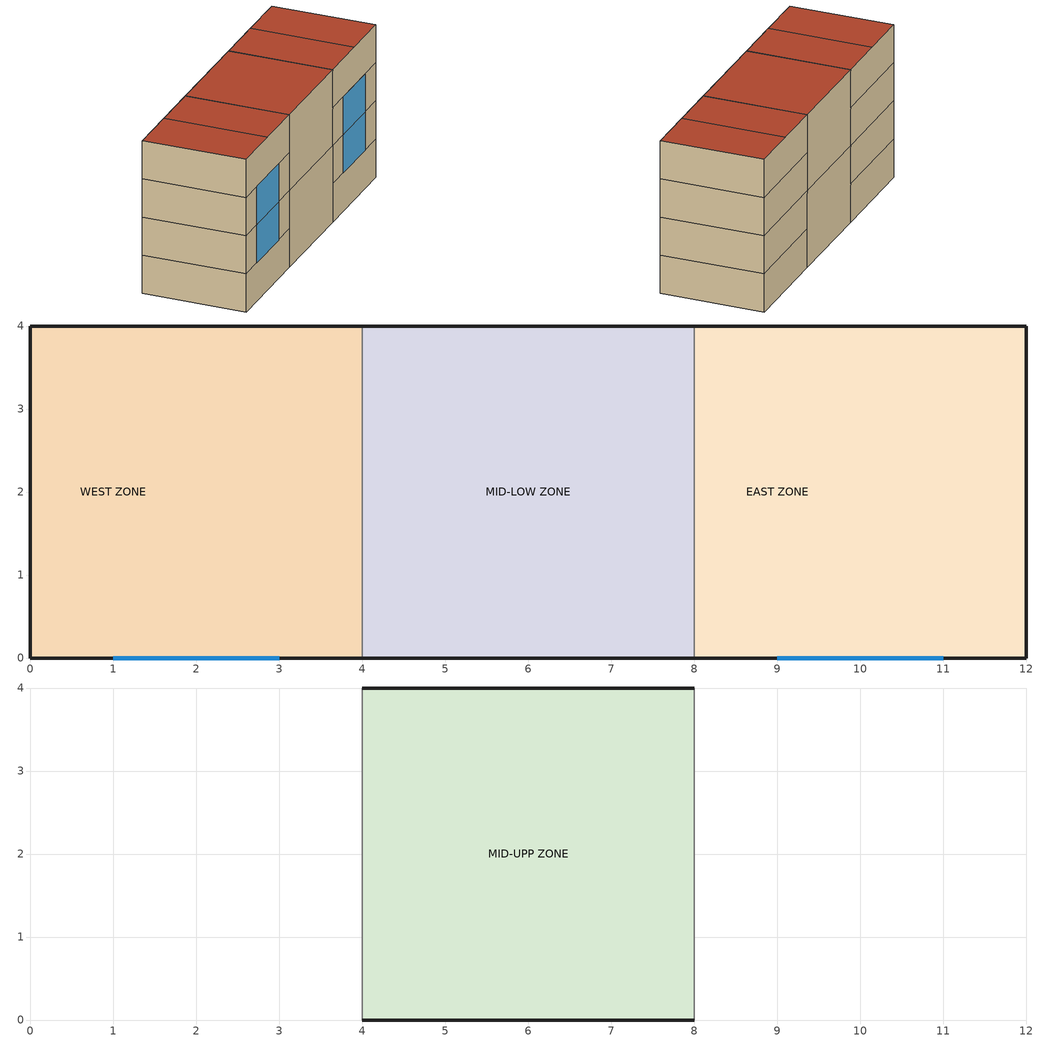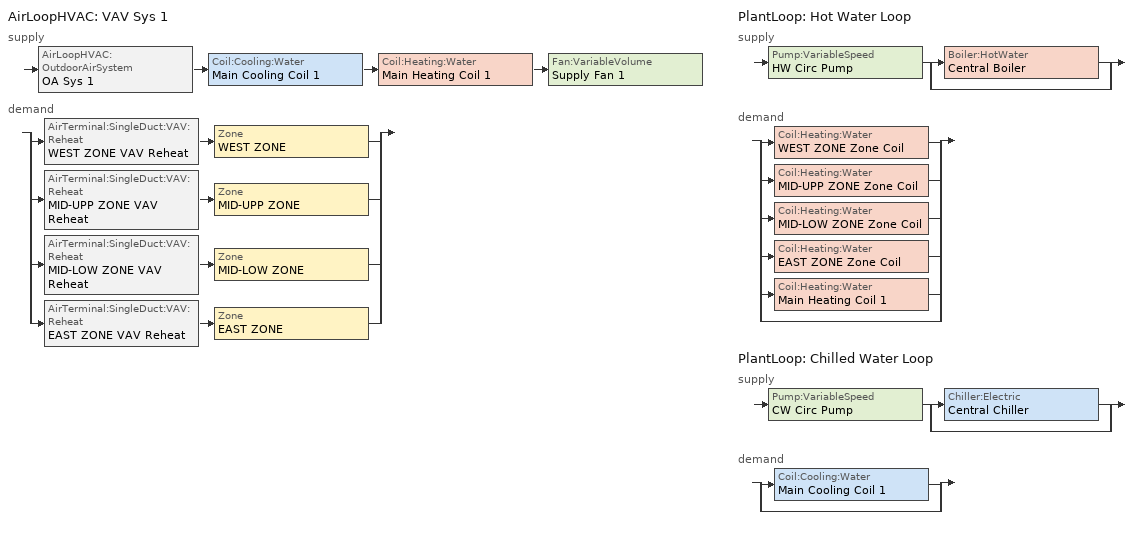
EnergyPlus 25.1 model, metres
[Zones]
WEST ZONE
 floor ground (FLOORSLAB): 0,0 0,4 2,4 2,0 z0; 2,0 2,4 4,4 4,0 z0
 wall outside (EXTWALL): 4,4 0,4 0,0 4,0 z0:1.5; 4,4 0,4 0,0 4,0 z1.5:3; 4,4 0,4 0,0 4,0 z3:4.5; 4,4 0,4 0,0 4,0 z4.5:6
 wall to MID-LOW ZONE (PARTITION): 4,0 4,4 z0:1.5; 4,0 4,4 z1.5:3
 wall to MID-UPP ZONE (PARTITION): 4,0 4,4 z3:4.5; 4,0 4,4 z4.5:6
 window (WIN-CON-LIGHT): 1,0 3,0 z1.5:3; 1,0 3,0 z3:4.5
 roof outside (ROOF): 0,4 0,0 2,0 2,4 z6; 2,4 2,0 4,0 4,4 z6
MID-LOW ZONE
 floor ground (FLOORSLAB): 4,0 4,4 8,4 8,0 z0
 wall outside (EXTWALL): 4,0 8,0 / 8,4 4,4 z0:3
 wall to EAST ZONE (PARTITION): 8,0 8,4 z0:1.5; 8,0 8,4 z1.5:3
EAST ZONE
 floor ground (FLOORSLAB): 8,0 8,4 10,4 10,0 z0; 10,0 10,4 12,4 12,0 z0
 wall outside (EXTWALL): 8,0 12,0 12,4 8,4 z0:1.5; 8,0 12,0 12,4 8,4 z1.5:3; 8,0 12,0 12,4 8,4 z3:4.5; 8,0 12,0 12,4 8,4 z4.5:6
 wall to MID-UPP ZONE (PARTITION): 8,4 8,0 z3:4.5; 8,4 8,0 z4.5:6
 window (WIN-CON-LIGHT): 9,0 11,0 z1.5:3; 9,0 11,0 z3:4.5
 roof outside (ROOF): 8,4 8,0 10,0 10,4 z6; 10,4 10,0 12,0 12,4 z6
MID-UPP ZONE
 floor to MID-LOW ZONE (FLOORSLAB): 4,0 4,4 8,4 8,0 z3
 wall outside (EXTWALL): 4,0 8,0 / 8,4 4,4 z3:6
 roof outside (ROOF): 4,4 4,0 8,0 8,4 z6
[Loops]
AirLoopHVAC 'VAV Sys 1'
 supply: AirLoopHVAC:OutdoorAirSystem 'OA Sys 1' > Coil:Cooling:Water 'Main Cooling Coil 1' > Coil:Heating:Water 'Main Heating Coil 1' > Fan:VariableVolume 'Supply Fan 1'
 demand: split
  | AirTerminal:SingleDuct:VAV:Reheat 'WEST ZONE VAV Reheat' > Zone 'WEST ZONE'
  | AirTerminal:SingleDuct:VAV:Reheat 'MID-UPP ZONE VAV Reheat' > Zone 'MID-UPP ZONE'
  | AirTerminal:SingleDuct:VAV:Reheat 'MID-LOW ZONE VAV Reheat' > Zone 'MID-LOW ZONE'
  | AirTerminal:SingleDuct:VAV:Reheat 'EAST ZONE VAV Reheat' > Zone 'EAST ZONE'
PlantLoop 'Hot Water Loop'
 supply: Pump:VariableSpeed 'HW Circ Pump' > split
  | Boiler:HotWater 'Central Boiler'
  | bypass
 demand: split
  | Coil:Heating:Water 'WEST ZONE Zone Coil'
  | Coil:Heating:Water 'MID-UPP ZONE Zone Coil'
  | Coil:Heating:Water 'MID-LOW ZONE Zone Coil'
  | Coil:Heating:Water 'EAST ZONE Zone Coil'
  | Coil:Heating:Water 'Main Heating Coil 1'
  | bypass
PlantLoop 'Chilled Water Loop'
 supply: Pump:VariableSpeed 'CW Circ Pump' > split
  | Chiller:Electric 'Central Chiller'
  | bypass
 demand: split
  | Coil:Cooling:Water 'Main Cooling Coil 1'
  | bypass
[Building]
FICTITIOUS BLDG: North Axis {deg}=0; Terrain=Suburbs; Loads Convergence Tolerance Value {W}=0.04; Temperature Convergence Tolerance Value {deltaC}=0.4; Solar Distribution=MinimalShadowing; Maximum Number of Warmup Days=25; Minimum Number of Warmup Days=6
[Site:Location]
TAMPA_INTL_AIRPORT_FL_USA Design_Conditions: Latitude {deg}=27.97; Longitude {deg}=-82.53; Time Zone {hr}=-5; Elevation {m}=3
[SizingPeriod:DesignDay] Day of Month=21; Humidity Condition Type=Wetbulb; Barometric Pressure {Pa}=101289; Rain Indicator=No; Snow Indicator=No; Daylight Saving Time Indicator=No; Solar Model Indicator=ASHRAEClearSky
Name | Month | Day Type | Maximum Dry-Bulb Temperature {C} | Daily Dry-Bulb Temperature Range {deltaC} | Wetbulb or DewPoint at Maximum Dry-Bulb {C} | Wind Speed {m/s} | Wind Direction {deg} | Sky Clearness
TAMPA_INTL_AIRPORT_FL_USA Heating 99.6% Conditions | 1 | WinterDesignDay | 2.2 | 0 | 2.2 | 3.5 | 20 | 0
TAMPA_INTL_AIRPORT_FL_USA Cooling .4% Conditions DB=>MWB | 7 | SummerDesignDay | 33.6 | 8.3 | 25.1 | 4.4 | 270 | 1
[Site:GroundTemperature:BuildingSurface]
20.03, 20.03, 20.13, 20.3, 20.43, 20.52, 20.62, 20.77, 20.78, 20.55, 20.44, 20.2
[Material] Thermal Absorptance=0.9
Name | Roughness | Thickness {m} | Conductivity {W/m-K} | Density {kg/m3} | Specific Heat {J/kg-K} | Solar Absorptance | Visible Absorptance
A1 - 1 IN STUCCO | Smooth | 0.0253898 | 0.691831 | 1858.142 | 836.8 | 0.92 | 0.92
C4 - 4 IN COMMON BRICK | Rough | 0.101498 | 0.726422 | 1922.216 | 836.8 | 0.76 | 0.76
E1 - 3 / 4 IN PLASTER OR GYP BOARD | Smooth | 0.01905 | 0.726422 | 1601.846 | 836.8 | 0.92 | 0.92
C6 - 8 IN CLAY TILE | Smooth | 0.203302 | 0.570761 | 1121.292 | 836.8 | 0.82 | 0.82
C10 - 8 IN HW CONCRETE | MediumRough | 0.203302 | 1.729577 | 2242.585 | 836.8 | 0.65 | 0.65
E2 - 1 / 2 IN SLAG OR STONE | Rough | 0.0127102 | 1.435549 | 881.0155 | 1673.6 | 0.55 | 0.55
E3 - 3 / 8 IN FELT AND MEMBRANE | Rough | 0.00954024 | 0.190253 | 1121.292 | 1673.6 | 0.75 | 0.75
B5 - 1 IN DENSE INSULATION | VeryRough | 0.0253898 | 0.0432394 | 91.30524 | 836.8 | 0.5 | 0.5
C12 - 2 IN HW CONCRETE | MediumRough | 0.0509016 | 1.729577 | 2242.585 | 836.8 | 0.65 | 0.65
[WindowMaterial:Glazing]
WIN-LAY-GLASS-LIGHT: Optical Data Type=SpectralAverage; Thickness {m}=0.003; Solar Transmittance at Normal Incidence=0.9; Front Side Solar Reflectance at Normal Incidence=0.031; Back Side Solar Reflectance at Normal Incidence=0.031; Visible Transmittance at Normal Incidence=0.9; Front Side Visible Reflectance at Normal Incidence=0.05; Back Side Visible Reflectance at Normal Incidence=0.05; Infrared Transmittance at Normal Incidence=0; Front Side Infrared Hemispherical Emissivity=0.84; Back Side Infrared Hemispherical Emissivity=0.84; Conductivity {W/m-K}=0.9
[Construction]
EXTWALL: A1 - 1 IN STUCCO, C4 - 4 IN COMMON BRICK, E1 - 3 / 4 IN PLASTER OR GYP BOARD
PARTITION: E1 - 3 / 4 IN PLASTER OR GYP BOARD, C6 - 8 IN CLAY TILE, E1 - 3 / 4 IN PLASTER OR GYP BOARD
FLOORSLAB: C10 - 8 IN HW CONCRETE
ROOF: E2 - 1 / 2 IN SLAG OR STONE, E3 - 3 / 8 IN FELT AND MEMBRANE, B5 - 1 IN DENSE INSULATION, C12 - 2 IN HW CONCRETE
WIN-CON-LIGHT: WIN-LAY-GLASS-LIGHT
[Zone] Type=1; Multiplier=1; Ceiling Height {m}=autocalculate; Volume {m3}=autocalculate; Floor Area {m2}=autocalculate; Zone Inside Convection Algorithm=TARP
WEST ZONE; MID-UPP ZONE; MID-LOW ZONE; EAST ZONE
[People] Number of People Schedule=OCCUPY-1; Number of People Calculation Method=people; Fraction Radiant=0.3; Activity Level Schedule=ActSchd
Name | Zone or ZoneList or Space or SpaceList | Number of People
WEST ZONE People 1 | WEST ZONE | 5
EAST ZONE People 1 | EAST ZONE | 5
MID-UPP ZONE People 1 | MID-UPP ZONE | 3
MID-LOW ZONE People 1 | MID-LOW ZONE | 3
[Lights] Schedule=LIGHTS-1; Design Level Calculation Method=LightingLevel; Lighting Level {W}=878.6252; Return Air Fraction=0; Fraction Radiant=0.2; Fraction Visible=0.2; Fraction Replaceable=0
Name | Zone or ZoneList or Space or SpaceList
MID-UPP ZONE Lights 1 | MID-UPP ZONE
MID-LOW ZONE Lights 1 | MID-LOW ZONE
[ElectricEquipment] Schedule=EQUIP-1; Design Level Calculation Method=EquipmentLevel; Fraction Latent=0; Fraction Radiant=0.3; Fraction Lost=0
Name | Zone or ZoneList or Space or SpaceList | Design Level {W}
WEST ZONE ElecEq 1 | WEST ZONE | 2928.751
EAST ZONE ElecEq 1 | EAST ZONE | 1464.375
MID-UPP ZONE ElecEq 1 | MID-UPP ZONE | 2928.751
MID-LOW ZONE ElecEq 1 | MID-LOW ZONE | 2928.751
[Sizing:Zone] Zone Cooling Design Supply Air Temperature Input Method=SupplyAirTemperature; Zone Cooling Design Supply Air Temperature {C}=14; Zone Heating Design Supply Air Temperature Input Method=SupplyAirTemperature; Zone Heating Design Supply Air Temperature {C}=50; Zone Cooling Design Supply Air Humidity Ratio {kgWater/kgDryAir}=0.009; Zone Heating Design Supply Air Humidity Ratio {kgWater/kgDryAir}=0.004; Zone Heating Sizing Factor=0; Zone Cooling Sizing Factor=0; Cooling Design Air Flow Method=DesignDay; Cooling Design Air Flow Rate {m3/s}=0; Heating Design Air Flow Method=DesignDay; Heating Design Air Flow Rate {m3/s}=0; Account for Dedicated Outdoor Air System=No; Dedicated Outdoor Air System Control Strategy=NeutralSupplyAir; Dedicated Outdoor Air Low Setpoint Temperature for Design {C}=autosize; Dedicated Outdoor Air High Setpoint Temperature for Design {C}=autosize
Name | Design Specification Outdoor Air Object
WEST ZONE | SZ DSOA WEST ZONE
MID-UPP ZONE | SZ DSOA MID-UPP ZONE
MID-LOW ZONE | SZ DSOA MID-LOW ZONE
EAST ZONE | SZ DSOA EAST ZONE
[DesignSpecification:OutdoorAir] Outdoor Air Method=flow/person; Outdoor Air Flow per Person {m3/s-person}=0.00944; Outdoor Air Flow per Zone Floor Area {m3/s-m2}=0; Outdoor Air Flow per Zone {m3/s}=0
SZ DSOA WEST ZONE; SZ DSOA MID-UPP ZONE; SZ DSOA MID-LOW ZONE; SZ DSOA EAST ZONE
[Sizing:System]
VAV Sys 1: Type of Load to Size On=sensible; Design Outdoor Air Flow Rate {m3/s}=autosize; Central Heating Maximum System Air Flow Ratio=0.3; Preheat Design Temperature {C}=7; Preheat Design Humidity Ratio {kgWater/kgDryAir}=0.008; Precool Design Temperature {C}=11; Precool Design Humidity Ratio {kgWater/kgDryAir}=0.008; Central Cooling Design Supply Air Temperature {C}=12.8; Central Heating Design Supply Air Temperature {C}=16.7; Type of Zone Sum to Use=noncoincident; 100% Outdoor Air in Cooling=no; 100% Outdoor Air in Heating=no; Central Cooling Design Supply Air Humidity Ratio {kgWater/kgDryAir}=0.008; Central Heating Design Supply Air Humidity Ratio {kgWater/kgDryAir}=0.008; Cooling Supply Air Flow Rate Method=DesignDay; Cooling Supply Air Flow Rate {m3/s}=0; Heating Supply Air Flow Rate Method=DesignDay; Heating Supply Air Flow Rate {m3/s}=0; Zone Maximum Outdoor Air Fraction=1; Cooling Design Capacity Method=CoolingDesignCapacity; Cooling Design Capacity {W}=autosize; Heating Design Capacity Method=HeatingDesignCapacity; Heating Design Capacity {W}=autosize; Central Cooling Capacity Control Method=VAV
[Sizing:Plant]
Name | Loop Type | Design Loop Exit Temperature {C} | Loop Design Temperature Difference {deltaC}
Hot Water Loop | heating | 82 | 11
Chilled Water Loop | cooling | 7.22 | 6.67
[PlantLoop] Fluid Type=Water; Maximum Loop Flow Rate {m3/s}=autosize; Minimum Loop Flow Rate {m3/s}=0; Plant Loop Volume {m3}=autocalculate; Load Distribution Scheme=SequentialLoad
Name | Plant Equipment Operation Scheme | Maximum Loop Temperature {C} | Minimum Loop Temperature {C}
Hot Water Loop | Hot Loop Operation | 100 | 10
Chilled Water Loop | CW Loop Operation | 98 | 1
[SetpointManager:Scheduled] Control Variable=Temperature
Name | Schedule | Setpoint Node or NodeList
Hot Water Loop Setpoint Manager | HW Loop Temp Schedule | Hot Water Loop Setpoint Node List
Chilled Water Loop Setpoint Manager | CW Loop Temp Schedule | Chilled Water Loop Setpoint Node List
Supply Air Temp Manager 1 | Seasonal Reset Supply Air Temp Sch | Supply Air Temp Nodes 1
Central Boiler Setpoint Manager | HW Loop Temp Schedule | Central Boiler Outlet Node
Central Chiller Setpoint Manager | CW Loop Temp Schedule | Central Chiller Outlet Node
[PlantEquipmentOperationSchemes] Control Scheme 1 Schedule=PlantOnSched
Name | Control Scheme 1
Hot Loop Operation | Central Boiler Only
CW Loop Operation | Central Chiller Only
[PlantEquipmentOperation:CoolingLoad]
Central Chiller Only: Load Range 1 Lower Limit {W}=0; Load Range 1 Upper Limit {W}=900000; Range 1 Equipment List=Cooling Plant
[PlantEquipmentOperation:HeatingLoad]
Central Boiler Only: Load Range 1 Lower Limit {W}=0; Load Range 1 Upper Limit {W}=1000000; Range 1 Equipment List=heating plant
[PlantEquipmentList]
heating plant: Central Boiler
Cooling Plant: Central Chiller
[AirLoopHVAC]
VAV Sys 1: Design Supply Air Flow Rate {m3/s}=autosize
[AvailabilityManager:Scheduled]
VAV Sys 1 Avail: Schedule=FanAvailSched
[SetpointManager:MixedAir]
Mixed Air Temp Manager 1: Control Variable=Temperature; Setpoint Node or NodeList=Main Branch SetPoint Node List
[Controller:WaterCoil] Control Variable=Temperature; Actuator Variable=FLOW; Controller Convergence Tolerance {deltaC}=0.002; Maximum Actuated Flow {m3/s}=autosize; Minimum Actuated Flow {m3/s}=0
Name | Action
Central Cooling Coil Contoller 1 | Reverse
Central Heating Coil Contoller 1 | Normal
[Controller:OutdoorAir]
OA Controller 1: Minimum Outdoor Air Flow Rate {m3/s}=autosize; Maximum Outdoor Air Flow Rate {m3/s}=autosize; Economizer Control Type=FixedDryBulb; Economizer Control Action Type=ModulateFlow; Economizer Maximum Limit Dry-Bulb Temperature {C}=19; Economizer Minimum Limit Dry-Bulb Temperature {C}=4; Lockout Type=NoLockout; Minimum Limit Type=FixedMinimum; Minimum Outdoor Air Schedule=Min OA Sched
[Zone equipment]
WEST ZONE: WEST ZONE VAV Reheat
MID-UPP ZONE: MID-UPP ZONE VAV Reheat
MID-LOW ZONE: MID-LOW ZONE VAV Reheat
EAST ZONE: EAST ZONE VAV Reheat
[ZoneControl:Thermostat] Control Type Schedule=Zone Control Type Sched; Control 1=CoolingSetPoint; Control 2=HeatingSetpoint; Control 3=DualSetPoint
Name | Zone or ZoneList
WEST ZONE Control | WEST ZONE
MID-UPP ZONE Control | MID-UPP ZONE
MID-LOW ZONE Control | MID-LOW ZONE
EAST ZONE Control | EAST ZONE
[ThermostatSetpoint:SingleHeating]
HeatingSetpoint: Setpoint Temperature Schedule=Htg-SetP-Sch
[ThermostatSetpoint:SingleCooling]
CoolingSetpoint: Setpoint Temperature Schedule=Clg-SetP-Sch
[ThermostatSetpoint:DualSetpoint]
DualSetPoint: Heating Setpoint Temperature Schedule=Htg-SetP-Sch; Cooling Setpoint Temperature Schedule=Clg-SetP-Sch
[AirTerminal:SingleDuct:VAV:Reheat] Availability Schedule=ReheatCoilAvailSched; Maximum Air Flow Rate {m3/s}=autosize; Zone Minimum Air Flow Input Method=Constant; Constant Minimum Air Flow Fraction=0.3; Maximum Hot Water or Steam Flow Rate {m3/s}=autosize; Minimum Hot Water or Steam Flow Rate {m3/s}=0; Convergence Tolerance=0.001; Damper Heating Action=ReverseWithLimits; Maximum Flow per Zone Floor Area During Reheat {m3/s-m2}=AUTOCALCULATE; Maximum Flow Fraction During Reheat=AUTOCALCULATE
Name | Reheat Coil
WEST ZONE VAV Reheat | WEST ZONE Zone Coil
MID-UPP ZONE VAV Reheat | MID-UPP ZONE Zone Coil
MID-LOW ZONE VAV Reheat | MID-LOW ZONE Zone Coil
EAST ZONE VAV Reheat | EAST ZONE Zone Coil
[Boiler:HotWater]
Central Boiler: Fuel Type=NaturalGas; Nominal Capacity {W}=autosize; Nominal Thermal Efficiency=0.8; Efficiency Curve Temperature Evaluation Variable=LeavingBoiler; Normalized Boiler Efficiency Curve=BoilerEfficiency; Design Water Flow Rate {m3/s}=autosize; Minimum Part Load Ratio=0; Maximum Part Load Ratio=1.2; Optimum Part Load Ratio=1; Water Outlet Upper Temperature Limit {C}=100; Boiler Flow Mode=LeavingSetpointModulated
[Chiller:Electric]
Central Chiller: Condenser Type=AirCooled; Nominal Capacity {W}=autosize; Nominal COP {W/W}=3.2; Minimum Part Load Ratio=0; Maximum Part Load Ratio=1; Optimum Part Load Ratio=0.65; Design Condenser Inlet Temperature {C}=35; Temperature Rise Coefficient=2.778; Design Chilled Water Outlet Temperature {C}=6.67; Design Chilled Water Flow Rate {m3/s}=autosize; Design Condenser Fluid Flow Rate {m3/s}=autosize; Coefficient 1 of Capacity Ratio Curve=0.9949; Coefficient 2 of Capacity Ratio Curve=-0.045954; Coefficient 3 of Capacity Ratio Curve=-0.0013543; Coefficient 1 of Power Ratio Curve=2.333; Coefficient 2 of Power Ratio Curve=-1.975; Coefficient 3 of Power Ratio Curve=0.6121; Coefficient 1 of Full Load Ratio Curve=0.03303; Coefficient 2 of Full Load Ratio Curve=0.6852; Coefficient 3 of Full Load Ratio Curve=0.2818; Chilled Water Outlet Temperature Lower Limit {C}=5; Chiller Flow Mode=LeavingSetpointModulated
[Pump:VariableSpeed] Design Maximum Flow Rate {m3/s}=autosize; Design Pump Head {Pa}=179352; Design Power Consumption {W}=autosize; Motor Efficiency=0.9; Fraction of Motor Inefficiencies to Fluid Stream=0; Coefficient 1 of the Part Load Performance Curve=0; Coefficient 2 of the Part Load Performance Curve=1; Coefficient 3 of the Part Load Performance Curve=0; Coefficient 4 of the Part Load Performance Curve=0; Design Minimum Flow Rate {m3/s}=0; Pump Control Type=INTERMITTENT
Name | Pump Flow Rate Schedule
HW Circ Pump
CW Circ Pump | CoolingPumpAvailSched
[Coil:Cooling:Water]
Main Cooling Coil 1: Availability Schedule=CoolingCoilAvailSched; Design Water Flow Rate {m3/s}=autosize; Design Air Flow Rate {m3/s}=autosize; Design Inlet Water Temperature {C}=autosize; Design Inlet Air Temperature {C}=autosize; Design Outlet Air Temperature {C}=autosize; Design Inlet Air Humidity Ratio {kgWater/kgDryAir}=autosize; Design Outlet Air Humidity Ratio {kgWater/kgDryAir}=autosize; Type of Analysis=SimpleAnalysis; Heat Exchanger Configuration=CrossFlow
[Coil:Heating:Water] Availability Schedule=ReheatCoilAvailSched; U-Factor Times Area Value {W/K}=autosize; Maximum Water Flow Rate {m3/s}=autosize; Performance Input Method=UFactorTimesAreaAndDesignWaterFlowRate; Rated Capacity {W}=autosize; Rated Inlet Water Temperature {C}=82.2; Rated Inlet Air Temperature {C}=16.6; Rated Outlet Water Temperature {C}=71.1; Rated Outlet Air Temperature {C}=32.2
WEST ZONE Zone Coil; MID-UPP ZONE Zone Coil; MID-LOW ZONE Zone Coil; EAST ZONE Zone Coil; Main Heating Coil 1
[Fan:VariableVolume]
Supply Fan 1: Availability Schedule=FanAvailSched; Fan Total Efficiency=0.7; Pressure Rise {Pa}=600; Maximum Flow Rate {m3/s}=autosize; Fan Power Minimum Flow Rate Input Method=Fraction; Fan Power Minimum Flow Fraction=0.25; Motor Efficiency=0.9; Motor In Airstream Fraction=1; Fan Power Coefficient 1=0.350712; Fan Power Coefficient 2=0.308505; Fan Power Coefficient 3=-0.541374; Fan Power Coefficient 4=0.871988; Fan Power Coefficient 5=0
[RoomAirModelType] Air Temperature Coupling Strategy=DIRECT
Name | Zone | Room-Air Modeling Type
Mundt Model FOR WEST ZONE | WEST ZONE | OneNodeDisplacementVentilation
Mundt Model FOR EAST ZONE | EAST ZONE | OneNodeDisplacementVentilation
MIXING Model FOR MID-UPP ZONE | MID-UPP ZONE | MIXING
MIXING Model FOR MID-LOW ZONE | MID-LOW ZONE | MIXING
[RoomAir:Node]
Name | Node Type | Zone | Height of Nodal Control Volume Center {m} | Surface 1 | Surface 2 | Surface 3 | Surface 4 | Surface 5
WESTZN:INLETAIR | INLET | WEST ZONE | 0.5
WESTZN:FLOORAIR | FLOOR | WEST ZONE | 0.1 | WESTZN:FLOOR:LEFF | WESTZN:FLOOR:RIGHT
WESTZN:TSTATAIR | CONTROL | WEST ZONE | 3
WESTZN:OUTLETAIR | RETURN | WEST ZONE | 3
WESTZN:CEILINGAIR | CEILING | WEST ZONE | 5.9 | WESTZN:CEILING:LEFF | WESTZN:CEILING:RIGHT
WESTZN:BOTTOMAIR | MUNDTROOM | WEST ZONE | 0.75 | WESTZN:NORTHWALL:BOTTOM | WESTZN:EASTWALL:BOTTOM | WESTZN:SOUTHWALL:BOTTOM | WESTZN:WESTWALL:BOTTOM
WESTZN:MIDLOWAIR | MUNDTROOM | WEST ZONE | 2.25 | WESTZN:NORTHWALL:MIDLOW | WESTZN:EASTWALL:MIDLOW | WESTZN:SOUTHWALL:MIDLOW | WESTZN:SOUTHWALL:WINLOW | WESTZN:WESTWALL:MIDLOW
WESTZN:MIDUPPAIR | MUNDTROOM | WEST ZONE | 3.75 | WESTZN:NORTHWALL:MIDUPP | WESTZN:EASTWALL:MIDUPP | WESTZN:SOUTHWALL:MIDUPP | WESTZN:SOUTHWALL:WINUPP | WESTZN:WESTWALL:MIDUPP
WESTZN:TOPAIR | MUNDTROOM | WEST ZONE | 5.25 | WESTZN:NORTHWALL:TOP | WESTZN:EASTWALL:TOP | WESTZN:SOUTHWALL:TOP | WESTZN:WESTWALL:TOP
EASTZN:INLETAIR | INLET | EAST ZONE | 0.5
EASTZN:FLOORAIR | FLOOR | EAST ZONE | 0.1 | EASTZN:FLOOR:LEFF | EASTZN:FLOOR:RIGHT
EASTZN:TSTATAIR | CONTROL | EAST ZONE | 3
EASTZN:OUTLETAIR | RETURN | EAST ZONE | 3
EASTZN:CEILINGAIR | CEILING | EAST ZONE | 5.9 | EASTZN:CEILING:LEFF | EASTZN:CEILING:RIGHT
EASTZN:BOTTOMAIR | MUNDTROOM | EAST ZONE | 0.75 | EASTZN:NORTHWALL:BOTTOM | EASTZN:EASTWALL:BOTTOM | EASTZN:SOUTHWALL:BOTTOM | EASTZN:WESTWALL:BOTTOM
EASTZN:MIDLOWAIR | MUNDTROOM | EAST ZONE | 2.25 | EASTZN:NORTHWALL:MIDLOW | EASTZN:EASTWALL:MIDLOW | EASTZN:SOUTHWALL:MIDLOW | EASTZN:SOUTHWALL:WINLOW | EASTZN:WESTWALL:MIDLOW
EASTZN:MIDUPPAIR | MUNDTROOM | EAST ZONE | 3.75 | EASTZN:NORTHWALL:MIDUPP | EASTZN:EASTWALL:MIDUPP | EASTZN:SOUTHWALL:MIDUPP | EASTZN:SOUTHWALL:WINUPP | EASTZN:WESTWALL:MIDUPP
EASTZN:TOPAIR | MUNDTROOM | EAST ZONE | 5.25 | EASTZN:NORTHWALL:TOP | EASTZN:EASTWALL:TOP | EASTZN:SOUTHWALL:TOP | EASTZN:WESTWALL:TOP
[RoomAirSettings:OneNodeDisplacementVentilation] Fraction of Convective Internal Loads Added to Floor Air=0.1; Fraction of Infiltration Internal Loads Added to Floor Air=0.1
WEST ZONE; EAST ZONE
[Schedule:Compact]
OCCUPY-1: Through: 12/31, For: Weekend Holiday WinterDesignDay, Until: 24:00, 0, For: AllOtherDays, Until: 08:00, 0, Until: 11:00, 1, Until: 12:00, 0.8, Until: 13:00, 0.4, Until: 14:00, 0.8, Until: 18:00, 1, Until: 19:00, 0.5, Until: 21:00, 0.1, Until: 24:00, 0
LIGHTS-1: Through: 12/31, For: Weekend Holiday WinterDesignDay, Until: 24:00, 0.05, For: AllOtherDays, Until: 08:00, 0.05, Until: 09:00, 0.9, Until: 10:00, 0.95, Until: 11:00, 1, Until: 12:00, 0.95, Until: 13:00, 0.8, Until: 14:00, 0.9, Until: 18:00, 1, Until: 19:00, 0.6, Until: 21:00, 0.2, Until: 24:00, 0.05
EQUIP-1: Through: 12/31, For: Weekend Holiday WinterDesignDay, Until: 24:00, 0.2, For: AllOtherDays, Until: 08:00, 0.02, Until: 09:00, 0.4, Until: 14:00, 0.9, Until: 15:00, 0.8, Until: 16:00, 0.7, Until: 18:00, 0.5, Until: 20:00, 0.3, Until: 24:00, 0.02
ActSchd: Through: 12/31, For: AllDays, Until: 24:00, 117.24
Htg-SetP-Sch: Through: 12/31, For: Weekend, Until: 07:00, 12.8, Until: 13:00, 21.1, Until: 24:00, 12.8, For: SummerDesignDay, Until: 24:00, 12.8, For: WinterDesignDay, Until: 24:00, 21.1, For: AllOtherDays, Until: 07:00, 12.8, Until: 18:00, 21.1, Until: 24:00, 12.8
Clg-SetP-Sch: Through: 12/31, For: Weekend, Until: 07:00, 40, Until: 13:00, 23.9, Until: 24:00, 32.2, For: SummerDesignDay, Until: 24:00, 23.9, For: WinterDesignDay, Until: 24:00, 40, For: AllOtherDays, Until: 07:00, 40, Until: 18:00, 23.9, Until: 24:00, 40
Zone Control Type Sched: Through: 12/31, For: SummerDesignDay, Until: 24:00, 2, For: WinterDesignDay, Until: 24:00, 1, For: AllOtherDays, Until: 24:00, 4
Min OA Sched: Through: 12/31, For: Weekday, Until: 06:00, 0.02, Until: 18:00, 1, Until: 24:00, 0.02, For: AllOtherDays, Until: 24:00, 0.02
FanAvailSched; ReheatCoilAvailSched: Through: 3/31, For: AllDays, Until: 24:00, 1, Through: 9/30, For: Weekday, Until: 07:00, 0, Until: 17:00, 1, Until: 24:00, 0, For: SummerDesignDay WinterDesignDay, Until: 24:00, 1, For: AllOtherDays, Until: 24:00, 0, Through: 12/31, For: AllDays, Until: 24:00, 1
CoolingCoilAvailSched: Through: 3/31, For: AllDays, Until: 24:00, 0, Through: 9/30, For: Weekday, Until: 07:00, 0, Until: 17:00, 1, Until: 24:00, 0, For: SummerDesignDay WinterDesignDay, Until: 24:00, 1, For: AllOtherDays, Until: 24:00, 0, Through: 12/31, For: AllDays, Until: 24:00, 0
CoolingPumpAvailSched: Through: 3/31, For: AllDays, Until: 24:00, 0, Through: 9/30, For: AllDays, Until: 24:00, 1, Through: 12/31, For: AllDays, Until: 24:00, 0
CW Loop Temp Schedule: Through: 12/31, For: AllDays, Until: 24:00, 7.22
HW Loop Temp Schedule: Through: 12/31, For: AllDays, Until: 24:00, 82
PlantOnSched: Through: 12/31, For: AllDays, Until: 24:00, 1
Seasonal Reset Supply Air Temp Sch: Through: 3/31, For: AllDays, Until: 24:00, 16, Through: 9/30, For: AllDays, Until: 24:00, 13, Through: 12/31, For: AllDays, Until: 24:00, 16
[Curve:Quadratic]
BoilerEfficiency: Coefficient1 Constant=1; Coefficient2 x=0; Coefficient3 x**2=0; Minimum Value of x=0; Maximum Value of x=1
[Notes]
Mundt_System_On_During_the_Day.idf
Basic file description: Basic test for Mundt nodal air model
1 story building divided into 3 interior conditioned zones. Roof with no plenum.
No ground contact with floor.
Highlights:              Example of Mundt Mixing Air Model
Simulation Location/Run: TAMPA_INTL_AIRPORT_FL_USA, 2 design days, 2 run periods,
Run Control executes two design days (see RUN PERIOD object)
Location:                Tampa, FL
Design Days:             TAMPA_INTL_AIRPORT_FL_USA Annual Heating 99% Design Conditions DB, MaxDB= -17.3°C
TAMPA_INTL_AIRPORT_FL_USA Annual Cooling 1% Design Conditions, MaxDB=  31.5°C MCWB=  23.0°C
Run Period (Weather File): 6/15 to 7/15, TAMPA_INTL_AIRPORT_FL_USA
Run Control:             No zone or system sizing, design day run control (no weather file simulation)
Run:      2-design-day and a 1-month simulation.
Building: A simple 3 room, 4 zone building was devised to illustrate use of the Mundt room air model. The 'Mid' room is divided
into an upper and lower zone.  'Mixing' models are used for these two zones.  The West and East room are modeled as
single zones with multiple surfaces on each wall.  The zones are 12 m tall to illustrate the effect of thermal
stratification in the rooms.
Floor Area:        48 m2
Number of Stories: 1
Zone Description Details:
|     West          |     Mid           |      East         |     window = *
Internal gains description:     ZONE West          - lighting is 0 watts,        equip is 2928.751 watts, 5 occupants
Internal gains description:     ZONE Mid-Upper     - lighting is 878.6252 watts, equip is 2928.751 watts, 3 occupants
Internal gains description:     ZONE Mid-Lower     - lighting is 878.6252 watts, equip is 2928.751 watts, 3 occupants
Internal gains description:     ZONE East          - lighting is 0 watts,        equip is 1464.375 watts, 5 occupants
Interzone Surfaces:             Interzone partions are specified between the Mid zones and the East and West zones
A total of 8 interzone surfaces are specified.
Internal Mass:                  None
Detached Shading:               None
Daylight:                       None
Natural Ventilation:            None
Compact Schedules:              Yes
Solar Distribution:             Minimal Shadowing
HVAC:     Standard VAV system with outside air economizer, hot water reheat
coils, central chilled water cooling coil. Central Plant is single
hot water boiler, electric compression chiller with air cooled
condenser. All equipment is autosized.
Zonal Equipment:                Air Distribution Unit (diffusers)
Central Air Handling Equipment: Yes
System Equipment Autosize:      Yes
Purchased Cooling:              No
Purchased Heating:              No
Purchased Chilled Water:        No
Purchased Hot Water:            No
Coils:                           Coil:Cooling:Water; Coil:Heating:Water
Pumps:                          Yes
Boilers:                        Yes
Chillers:                       Yes
Standard Reports:               DXF
Timestep or Hourly Variables:   hourly
Time bins Report:               None
HTML Report:                    None
Environmental Emissions:        None
Utility Tariffs:                None
Using Design Conditions from "United States Climate Design Data 2001 ASHRAE Handbook"
TAMPA_INTL_AIRPORT_FL_USA Extreme Wind Speeds, 1%=   8.40m/s, 2.5%=   7.50m/s, 5%=   6.80m/s
TAMPA_INTL_AIRPORT_FL_USA Extreme Temperatures, Max Drybulb=  34.90°C, Min Drybulb=  -1.80°C
TAMPA_INTL_AIRPORT_FL_USA Heating Design Conditions Wind Speed=   3.50 Wind Dir=  20.00
TAMPA_INTL_AIRPORT_FL_USA Heating 99.6%, MaxDB=   2.20
